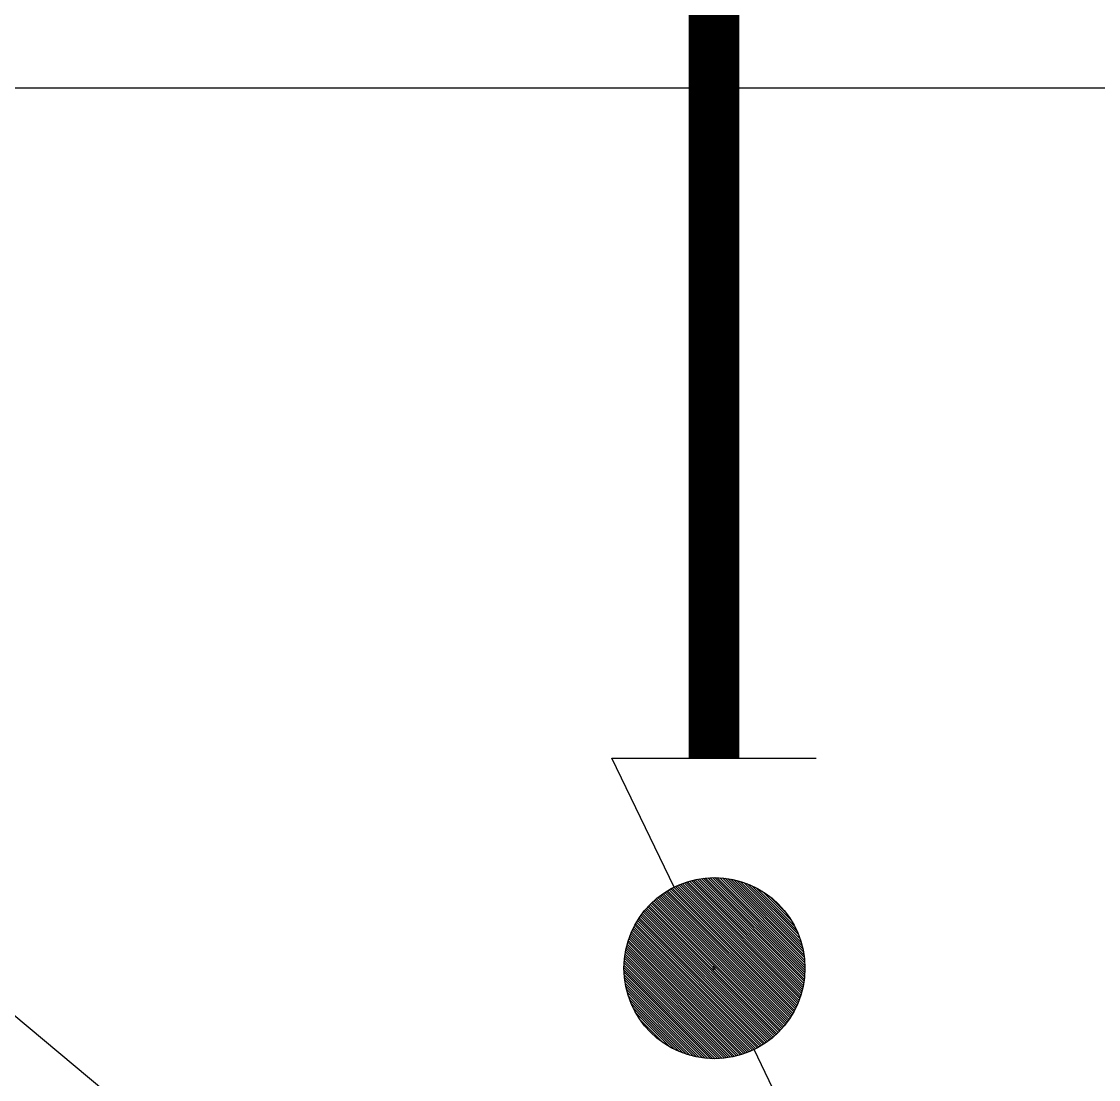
# Model space of a CAD drawing. Extents: x -22909.9 to -22897.8, y -4.7 to 4.1.
# Drawn here: x -22906.1853 to -22905.8651, y 0.8197 to 1.1342 of the extents above; entities that cross this region are included whole.
import ezdxf

# ---------------------------------------------------------------- set-up
doc = ezdxf.new("R2010")
doc.units = 0
doc.header["$LTSCALE"] = 0.5
doc.header["$MEASUREMENT"] = 0
doc.linetypes.add('DASHDOT', pattern=[1, 0.5, -0.25, 0, -0.25])
doc.layers.get('0').update_dxf_attribs({"linetype": 'CONTINUOUS'})
doc.layers.add('COW', color=2, linetype='CONTINUOUS')
doc.layers.add('DIB-018', color=6, linetype='CONTINUOUS')

# ---------------------------------------------------------------- blocks, each defined once
blk = doc.blocks.new('*X6')
at = {"color": 0}
for p, q in [((2.60954, 8.55807), (2.6757, 8.62423)), ((2.60955, 8.55632), (2.67745, 8.62422)), ((2.60957, 8.55987), (2.6739, 8.6242)), ((2.60961, 8.55461), (2.67916, 8.62416)), ((2.60965, 8.56172), (2.67205, 8.62412)), ((2.60971, 8.55295), (2.68083, 8.62406)), ((2.60979, 8.56363), (2.67014, 8.62398)), ((2.60985, 8.55132), (2.68245, 8.62392)), ((2.61, 8.56561), (2.66817, 8.62377)), ((2.61003, 8.54973), (2.68405, 8.62374)), ((2.61024, 8.54817), (2.6856, 8.62353)), ((2.61027, 8.56765), (2.66612, 8.6235)), ((2.61048, 8.54664), (2.68713, 8.62329)), ((2.61063, 8.56977), (2.664, 8.62315)), ((2.61075, 8.54514), (2.68863, 8.62302)), ((2.61105, 8.54368), (2.69009, 8.62272)), ((2.61107, 8.57198), (2.66179, 8.6227)), ((2.61138, 8.54224), (2.69153, 8.62239)), ((2.61162, 8.5743), (2.65947, 8.62215)), ((2.61174, 8.54083), (2.69294, 8.62203)), ((2.61212, 8.53944), (2.69433, 8.62165)), ((2.6123, 8.57674), (2.65703, 8.62147)), ((2.61253, 8.53808), (2.69569, 8.62124)), ((2.61296, 8.53674), (2.69703, 8.62081)), ((2.61313, 8.57934), (2.65443, 8.62064)), ((2.61341, 8.53543), (2.69834, 8.62036)), ((2.61389, 8.53414), (2.69963, 8.61988)), ((2.61416, 8.58214), (2.65163, 8.61961)), ((2.61439, 8.53287), (2.7009, 8.61938)), ((2.61491, 8.53162), (2.70215, 8.61887)), ((2.61545, 8.5304), (2.70338, 8.61832)), ((2.61546, 8.58521), (2.64857, 8.61831)), ((2.61601, 8.52919), (2.70458, 8.61776)), ((2.61659, 8.528), (2.70577, 8.61718)), ((2.61714, 8.58866), (2.64511, 8.61663)), ((2.61719, 8.52683), (2.70694, 8.61658)), ((2.61781, 8.52568), (2.70809, 8.61596)), ((2.61845, 8.52456), (2.70922, 8.61533)), ((2.6191, 8.52344), (2.71033, 8.61467)), ((2.6195, 8.59278), (2.64099, 8.61427)), ((2.61978, 8.52235), (2.71142, 8.61399)), ((2.62047, 8.52128), (2.7125, 8.6133)), ((2.62118, 8.52022), (2.71355, 8.61259)), ((2.62191, 8.51918), (2.71459, 8.61186)), ((2.62265, 8.51816), (2.71562, 8.61112)), ((2.62341, 8.51715), (2.71662, 8.61036)), ((2.62354, 8.5986), (2.63518, 8.61023)), ((2.62419, 8.51616), (2.71761, 8.60958)), ((2.62499, 8.51519), (2.71858, 8.60878)), ((2.6258, 8.51423), (2.71954, 8.60797)), ((2.62663, 8.5133), (2.72047, 8.60714)), ((2.62748, 8.51238), (2.7214, 8.60629)), ((2.62834, 8.51147), (2.7223, 8.60543)), ((2.62922, 8.51058), (2.72319, 8.60455)), ((2.63012, 8.50971), (2.72406, 8.60365)), ((2.63103, 8.50886), (2.72491, 8.60274)), ((2.63196, 8.50802), (2.72575, 8.60181)), ((2.63291, 8.5072), (2.72657, 8.60086)), ((2.63387, 8.50639), (2.72738, 8.5999)), ((2.63485, 8.50561), (2.72817, 8.59892)), ((2.63585, 8.50483), (2.72894, 8.59792)), ((2.63686, 8.50408), (2.72969, 8.59691)), ((2.63789, 8.50334), (2.73043, 8.59588)), ((2.63894, 8.50263), (2.73115, 8.59483)), ((2.64001, 8.50192), (2.73185, 8.59376)), ((2.64109, 8.50124), (2.73253, 8.59268)), ((2.6422, 8.50058), (2.7332, 8.59158)), ((2.64332, 8.49993), (2.73384, 8.59045)), ((2.64446, 8.4993), (2.73447, 8.58932)), ((2.64561, 8.49869), (2.73508, 8.58816)), ((2.64679, 8.4981), (2.73567, 8.58698)), ((2.64799, 8.49753), (2.73624, 8.58578)), ((2.64921, 8.49698), (2.73679, 8.58457)), ((2.65044, 8.49645), (2.73732, 8.58333)), ((2.6517, 8.49594), (2.73783, 8.58207)), ((2.65298, 8.49545), (2.73832, 8.58079)), ((2.65428, 8.49499), (2.73878, 8.57949)), ((2.65561, 8.49454), (2.73923, 8.57816)), ((2.65696, 8.49413), (2.73965, 8.57681)), ((2.65833, 8.49373), (2.74004, 8.57544)), ((2.65973, 8.49336), (2.74041, 8.57404)), ((2.66116, 8.49302), (2.74075, 8.57262)), ((2.66261, 8.4927), (2.74107, 8.57116)), ((2.66409, 8.49242), (2.74135, 8.56968)), ((2.6656, 8.49216), (2.74161, 8.56817)), ((2.66714, 8.49193), (2.74184, 8.56663)), ((2.66872, 8.49174), (2.74203, 8.56505)), ((2.67033, 8.49159), (2.74219, 8.56344)), ((2.67198, 8.49147), (2.74231, 8.56179)), ((2.67366, 8.49138), (2.74239, 8.56011)), ((2.67539, 8.49135), (2.74242, 8.55838)), ((2.67717, 8.49136), (2.74242, 8.5566)), ((2.679, 8.49141), (2.74236, 8.55478)), ((2.68087, 8.49152), (2.74225, 8.5529)), ((2.68281, 8.4917), (2.74207, 8.55096)), ((2.68482, 8.49193), (2.74184, 8.54895)), ((2.6869, 8.49225), (2.74152, 8.54687)), ((2.68907, 8.49265), (2.74113, 8.5447)), ((2.69133, 8.49314), (2.74063, 8.54244)), ((2.69371, 8.49375), (2.74002, 8.54006)), ((2.69623, 8.4945), (2.73927, 8.53754)), ((2.69892, 8.49543), (2.73834, 8.53485)), ((2.70184, 8.49658), (2.73719, 8.53193)), ((2.70508, 8.49806), (2.73571, 8.52869)), ((2.70882, 8.50003), (2.73374, 8.52495)), ((2.71354, 8.50298), (2.73079, 8.52023))]:
    blk.add_line(p, q, dxfattribs=at)

msp = doc.modelspace()

# ---------------------------------------------------------------- linework, layer by layer
at = {"layer": 'COW'}
for p, q in [((-22906.00984, 0.91528), (-22905.94903, 0.91528)), ((-22905.99131, 0.87688), (-22906.00984, 0.91528)), ((-22905.97944, 0.85339), (-22905.97975, 0.85274)), ((-22905.97944, 0.8523), (-22905.9796, 0.85265)), ((-22905.9793, 0.85311), (-22905.97944, 0.85339)), ((-22905.97909, 0.85302), (-22905.97944, 0.8523)), ((-22905.94903, 0.79041), (-22905.96748, 0.82863))]:
    msp.add_line(p, q, dxfattribs=at)
at = {"layer": 'COW', "linetype": 'Continuous', "const_width": 0.015}
msp.add_lwpolyline([(-22905.97944, 1.81581), (-22905.97944, 0.91528)], dxfattribs=at)
at = {"layer": 'COW'}
msp.add_circle((-22905.97928, 0.85281), 0.02691, dxfattribs=at)
at = {"layer": 'DIB-018'}
msp.add_line((-22907.879, 1.11452), (-22900.54231, 1.11452), dxfattribs=at)
at = {"layer": 'DIB-018', "linetype": 'DASHDOT'}
msp.add_line((-22906.51831, 1.11452), (-22905.43831, 0.21452), dxfattribs=at)

# ---------------------------------------------------------------- block references
at = {"layer": 'COW', "xscale": 0.405, "yscale": 0.405, "zscale": 0.405, "rotation": 270}
msp.add_blockref('*X6', (-22909.44519, 1.93658), dxfattribs=at)

doc.saveas('drawing.dxf')
